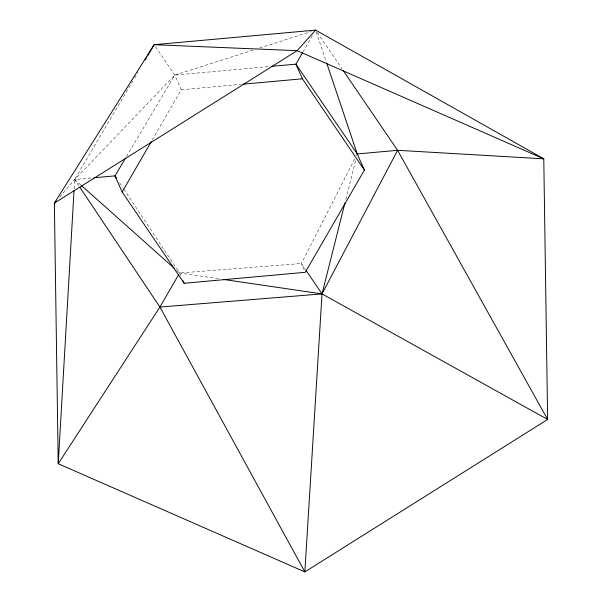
<?xml version="1.0" encoding="UTF-8"?>
<svg xmlns="http://www.w3.org/2000/svg" width="602" height="602" viewBox="0 0 602 602"><rect width="100%" height="100%" fill="white"/><g stroke="black" fill="none" stroke-linecap="round" stroke-linejoin="round"><path stroke-width="0.45" stroke-dasharray="3.01 2.26" d="M74.129 188.9L74.671 179.524L132.733 81.037M345.826 199.39L355.895 159.402M354.706 158.966L301.376 263.518L304.567 270.712M356.414 155.625L357.264 153.954M152.186 140.063L181.285 89.758L174.791 75.099L155.181 46.226M302.957 51.983L312.799 34.961M134.637 77.808L137.971 72.157M126.488 156.52L174.791 75.099L254.112 49.755M59.741 196.869L74.671 179.524L174.791 75.099L269.831 66.506M259.462 48.047L311.159 31.522M181.285 89.758L240.92 84.363M78.832 185.74L74.671 179.524L92.091 177.944M176.8 270.516L179.599 273.007L301.376 263.518L305.507 269.591M123.794 189.081L179.599 273.007L220.294 278.982M74.671 179.524L80.969 185.13M317.201 32.425L342.056 68.876M119.655 182.865L123.275 188.306M179.599 273.007L181.112 276.431M316.208 31.883L326.397 62.179"/><path stroke-width="0.9" d="M74.023 190.774L58.221 463.736L304.853 571.9L547.632 419.451L543.779 158.83L315.614 30.1L154.15 44.706L54.368 203.115L58.221 463.736L159.906 307.05L178.659 274.632M344.908 203.024L322.025 293.904L304.853 571.9L159.906 307.05L79.87 187.297M159.906 307.05L322.025 293.904L397.598 150.304L343.117 70.426M326.698 63.067L357.264 153.954L364.413 170.073L305.274 272.307L184.144 283.271L122.153 191.993L151.252 141.688M302.482 52.795L295.921 64.143L302.415 78.802L364.413 170.073M145.105 60.049L146.534 57.626M147.482 56.009L154.15 44.706L297.147 50.666L543.779 158.83L397.598 150.304L357.264 153.954L295.921 64.143L271.698 66.333M125.532 158.138L115.005 175.874L93.92 177.778M56.159 201.038L54.368 203.115L297.147 50.666L315.614 30.1M242.787 84.197L302.415 78.802M223.989 279.524L322.025 293.904L547.632 419.451L397.598 150.304M81.669 185.755L174.7 268.642M306.027 270.351L322.025 293.904M116.555 178.2L115.005 175.874L122.153 191.993M183.008 280.705L184.144 283.271"/></g></svg>
